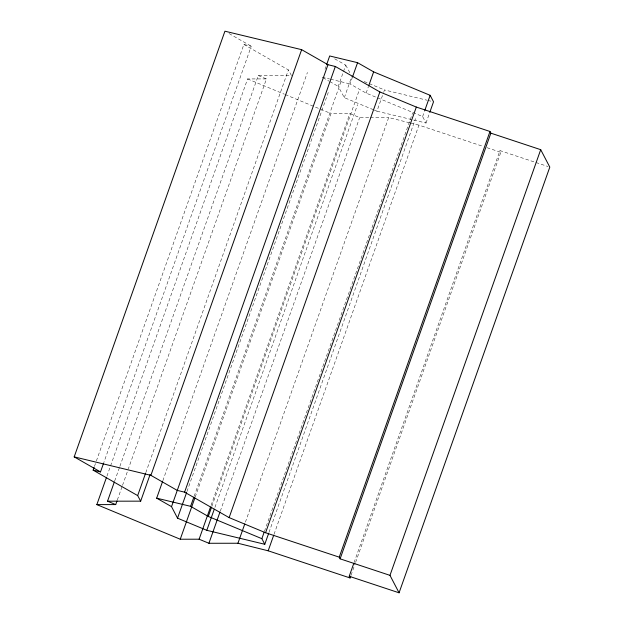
<?xml version="1.0" encoding="UTF-8"?>
<svg xmlns="http://www.w3.org/2000/svg" width="624" height="624" viewBox="0 0 624 624"><rect width="100%" height="100%" fill="white"/><g stroke="black" fill="none" stroke-linecap="round" stroke-linejoin="round"><path stroke-width="0.47" stroke-dasharray="3.12 2.34" d="M94.427 466.471L96.057 461.885M96.377 460.972L243.875 44.468L251.246 46.238L103.756 462.743M106.922 476.174L247.588 78.936L266.448 78.913L128.38 468.811M114.676 481.01L119.551 467.251M119.878 466.339L258.274 75.52L291.416 75.473L288.405 69.919L243.875 44.468M117.335 500.003L122.203 486.244M122.53 485.324L128.053 469.732M145.79 472.664L288.405 69.919M162.841 480.73L307.414 72.485M324.987 69.241L325.923 66.589M186.95 491.564L328.271 92.492M373.417 109.723L344.331 97.648L338.231 86.393L345.758 65.153L333.918 58.383M194.173 496.236L341.344 80.652M195.195 497.032L330.993 113.552L349.853 113.529L359.666 117.601L369.338 117.593M344.331 97.648L351.85 76.409M413.735 120.065L426.005 123.029L422.627 116.555L366.116 93.101L350.048 83.92L352.552 76.838M211.13 505.261L349.853 113.529M211.864 506.345L359.026 90.761M214.929 507.382L357.544 104.637M366.116 93.101L368.308 86.908M220.295 511.173L359.666 117.601M374.299 110.089L376.943 111.189L383.518 92.602M383.838 91.712L384.462 89.95L426.917 100.191M245.411 522.14L388.682 117.562L409.477 122.764M264.459 531.336L412.604 112.999M269.006 532.35L415.522 118.599M274.037 534.292L418.93 125.128L483.343 146.476M422.627 116.555L424.819 110.362M426.005 123.029L429.452 113.295M354.089 562.513L499.957 150.595L535.041 162.224M351.062 575.203L355.29 563.277M355.61 562.357L500.83 152.272L499.957 150.595M370.305 117.585L388.682 117.562M427.861 100.425L432.58 101.564M322.163 77.204L329.605 78.998M330.533 79.217L350.048 83.92M376.943 111.189L412.792 119.839M410.42 122.998L418.93 125.128M535.961 162.529L547.966 166.507M487.024 147.701L500.83 152.272M364.19 81.533L384.462 89.95M258.274 75.52L266.448 78.913M247.588 78.936L284.357 94.201M285.254 94.567L330.993 113.552M323.014 77.688L328.934 81.073M329.776 81.557L338.231 86.393M229.047 33.548L251.246 46.238M345.758 65.153L350.548 73.999"/><path stroke-width="0.94" d="M103.428 463.663L100.503 471.923L74.194 456.877L224.929 31.2L301.642 49.663L327.959 64.709L335.338 66.479L379.868 91.939L416.317 107.063L489.988 131.477L490.862 133.154L540.712 149.682L549.806 167.123L399.071 592.8L349.214 576.28L353.761 563.433M114.356 481.931L107.531 501.197L140.673 501.158L137.67 495.596L93.132 470.145L94.107 467.392M350.743 576.116L350.087 577.957L268.187 550.805L237.939 543.247L208.923 543.278L199.111 539.206L180.25 539.23L96.845 504.613L106.267 478.007M96.845 504.613L115.705 504.59L117.008 500.924M137.67 495.596L145.462 473.577M140.673 501.158L150.095 474.552M399.071 592.8L389.977 575.359L340.119 558.839L339.245 557.162L265.574 532.74L229.125 517.616L184.595 492.164L177.216 490.386L150.899 475.348L301.642 49.663M268.679 533.27L264.779 544.276L206.801 530.322L177.528 518.17L171.522 506.649L156.671 498.163L162.521 481.65M326.555 64.818L329.69 55.965L357.568 62.681L373.636 71.861L430.147 95.316L433.524 101.79L429.764 112.406M171.522 506.649L327.959 64.709M184.595 492.164L335.338 66.479M177.528 518.17L186.631 492.484M264.779 544.276L261.862 538.676L208.291 516.438L190.601 506.329L193.853 497.156M180.25 539.23L194.867 497.952M352.552 76.838L357.568 62.681M199.111 539.206L210.483 507.101M208.291 516.438L211.536 507.265M206.801 530.322L214.274 509.223M368.62 86.018L373.636 71.861M208.923 543.278L219.968 512.086M229.125 517.616L379.868 91.939M237.939 543.247L244.764 523.981M261.862 538.676L264.131 532.256M265.574 532.74L416.317 107.063M268.187 550.805L273.71 535.213M424.819 110.362L430.147 95.316M339.245 557.162L489.988 131.477M340.119 558.839L490.862 133.154M389.977 575.359L540.712 149.682M74.194 456.877L150.899 475.348M93.132 470.145L100.503 471.923M156.671 498.163L190.601 506.329M107.531 501.197L115.705 504.59M349.214 576.28L350.087 577.957"/></g></svg>
